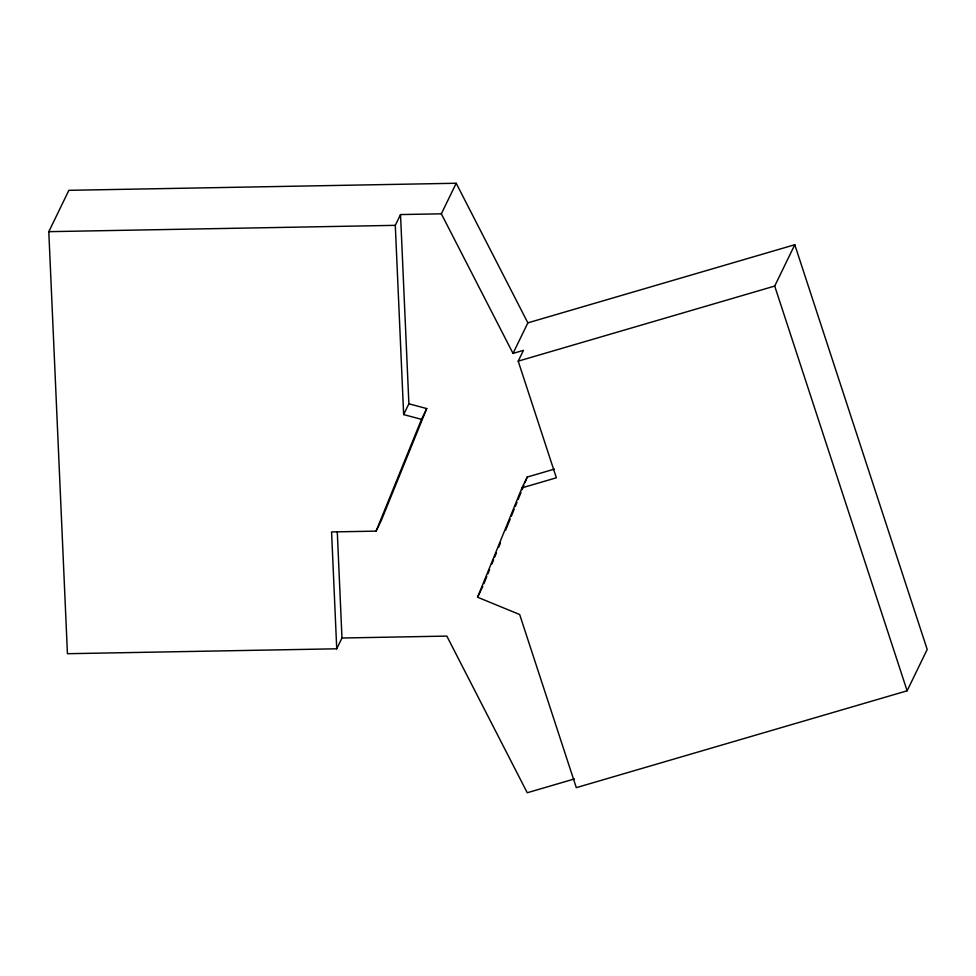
<?xml version="1.0" encoding="UTF-8"?>
<svg xmlns="http://www.w3.org/2000/svg" width="976" height="976" viewBox="0 0 976 976"><rect width="100%" height="100%" fill="white"/><g stroke="black" fill="none" stroke-linecap="round" stroke-linejoin="round"><path stroke-width="1.46" d="M336.732 648.796L331.572 531.932L376.102 531.127L421.51 419.351L426.744 408.566L408.883 403.808L400.526 214.561L441.347 213.817L456.195 183.256L68.881 190.32L48.8 231.666L67.442 653.713L336.732 648.796L341.978 638.011L337.281 531.774M426.744 408.566L381.348 520.342L376.102 531.127M441.347 213.817L513.022 353.41L527.857 322.861L794.793 244.72L927.2 649.455L907.119 690.801L576.304 787.644L519.671 614.526L477.569 597.227L522.001 487.854L527.235 477.057L554.441 469.102M483.95 583.636L486.792 576.621M487.927 573.815L489.635 569.606M491.916 564.006L493.624 559.797M494.771 556.991L496.479 552.782M498.76 547.17L500.468 542.973M505.592 530.346L510.155 519.134M511.29 516.328L514.132 509.313M515.279 506.507L516.987 502.298M518.122 499.492L520.977 492.49M522.111 489.684L523.819 485.475M524.966 482.669L527.235 477.057M421.51 419.351L403.649 414.593L395.292 225.346L400.526 214.561M403.649 414.593L408.883 403.808M522.001 487.854L556.369 477.789L518.207 361.144L523.441 350.36L513.022 353.41M477.569 597.227L482.803 586.442M907.119 690.801L774.712 286.066L794.793 244.72M518.207 361.144L774.712 286.066M574.4 778.946L527.247 792.744L446.837 636.096L341.978 638.011M48.8 231.666L395.292 225.346M456.195 183.256L527.857 322.861"/></g></svg>
